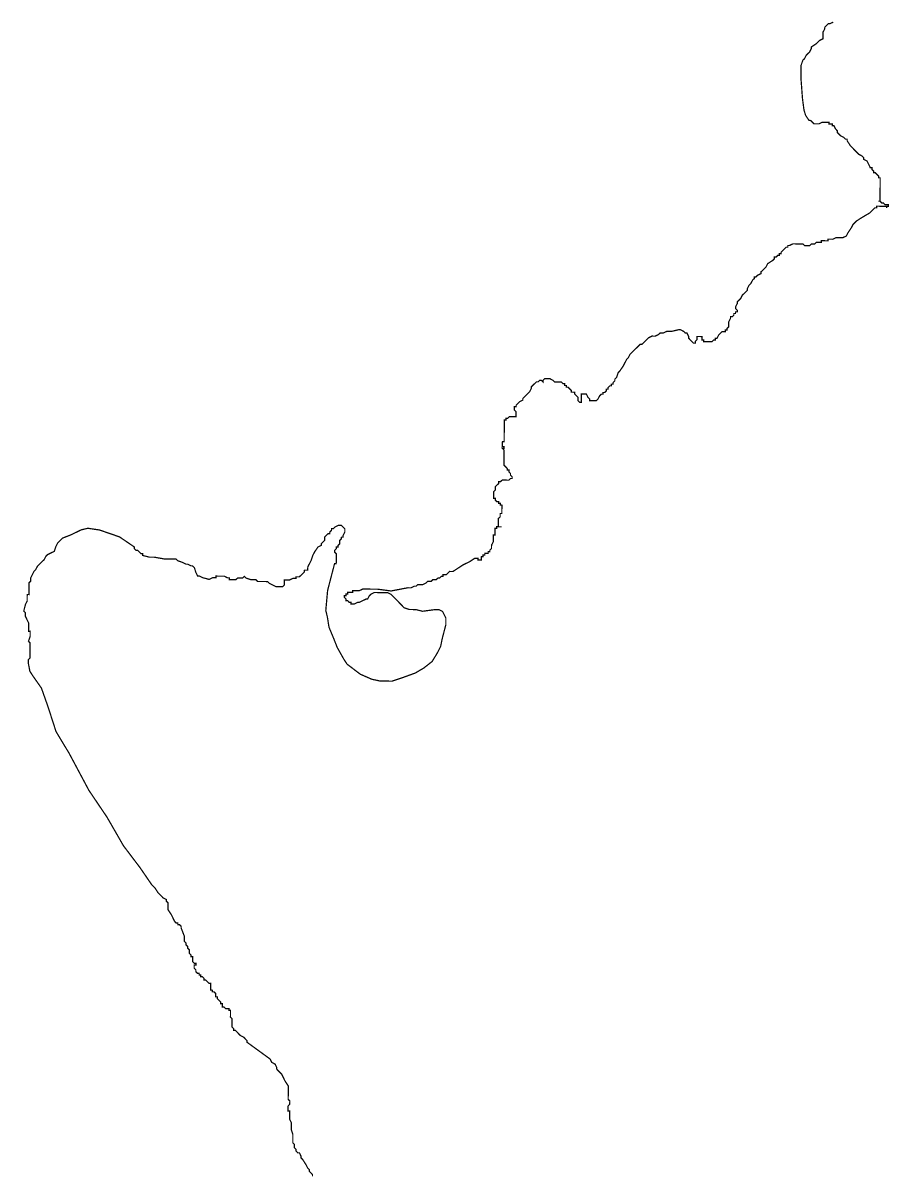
# Model space of a CAD drawing. Header units: metres. Extents: x 290190 to 339802, y 1811045 to 1991312.
# Drawn here: x 305396 to 307486, y 1924016 to 1926795 of the extents above; entities that cross this region are included whole.
import ezdxf

# ---------------------------------------------------------------- set-up
doc = ezdxf.new("R2010")
doc.units = ezdxf.units.M
doc.header["$MEASUREMENT"] = 0
doc.layers.add('HAZARDS LINE', color=1, linetype='Continuous')

msp = doc.modelspace()

# ---------------------------------------------------------------- linework, layer by layer
at = {"layer": 'HAZARDS LINE', "lineweight": 18}
msp.add_lwpolyline([(306095.1, 1924012.3, 3.02, 3.02, 0), (306095.1, 1924016.3, 3.02, 3.02, 0), (306091.1, 1924020.4, 3.02, 3.02, 0), (306087.1, 1924024.4, 3.02, 3.02, 0), (306087.2, 1924028.5, 3.02, 3.02, 0), (306083.2, 1924032.5, 3.02, 3.02, 0), (306079.2, 1924040.6, 3.02, 3.02, 0), (306071.3, 1924052.8, 3.02, 3.02, 0), (306067.3, 1924056.8, 3.02, 3.02, 0), (306067.3, 1924060.9, 3.02, 3.02, 0), (306063.4, 1924069, 3.02, 3.02, 0), (306059.3, 1924069, 3.02, 3.02, 0), (306055.3, 1924073.1, 3.02, 3.02, 0), (306055.4, 1924077.1, 3.02, 3.02, 0), (306051.4, 1924081.1, 3.02, 3.02, 0), (306051.4, 1924085.2, 3.02, 3.02, 0), (306051.5, 1924089.2, 3.02, 3.02, 0), (306047.5, 1924093.3, 3.02, 3.02, 0), (306047.5, 1924101.3, 3.02, 3.02, 0), (306047.6, 1924113.4, 3.02, 3.02, 0), (306043.7, 1924125.5, 3.02, 3.02, 0), (306043.8, 1924133.6, 3.02, 3.02, 0), (306043.9, 1924141.6, 3.02, 3.02, 0), (306039.9, 1924149.7, 3.02, 3.02, 0), (306039.9, 1924153.8, 3.02, 3.02, 0), (306040, 1924157.8, 3.02, 3.02, 0), (306040, 1924161.8, 3.02, 3.02, 0), (306040, 1924165.8, 3.02, 3.02, 0), (306040.1, 1924169.9, 3.02, 3.02, 0), (306036, 1924169.9, 3.02, 3.02, 0), (306036.1, 1924178, 3.02, 3.02, 0), (306036.2, 1924182, 3.02, 3.02, 0), (306040.2, 1924186, 3.02, 3.02, 0), (306040.2, 1924190, 3.02, 3.02, 0), (306040.3, 1924194, 3.02, 3.02, 0), (306036.3, 1924198.1, 3.02, 3.02, 0), (306036.4, 1924206.2, 3.02, 3.02, 0), (306036.5, 1924218.2, 3.02, 3.02, 0), (306036.6, 1924230.3, 3.02, 3.02, 0), (306028.6, 1924242.5, 3.02, 3.02, 0), (306020.7, 1924258.7, 3.02, 3.02, 0), (306008.7, 1924270.8, 3.02, 3.02, 0), (306008.8, 1924274.9, 3.02, 3.02, 0), (306004.8, 1924283, 3.02, 3.02, 0), (305996.8, 1924287.1, 3.02, 3.02, 0), (305992.8, 1924295.2, 3.02, 3.02, 0), (305936.8, 1924335.9, 3.02, 3.02, 0), (305936.8, 1924340, 3.02, 3.02, 0), (305932.8, 1924344, 3.02, 3.02, 0), (305928.8, 1924348.1, 3.02, 3.02, 0), (305920.8, 1924352.2, 3.02, 3.02, 0), (305916.8, 1924356.2, 3.02, 3.02, 0), (305912.8, 1924360.3, 3.02, 3.02, 0), (305908.8, 1924364.4, 3.02, 3.02, 0), (305904.8, 1924364.4, 3.02, 3.02, 0), (305904.9, 1924368.4, 3.02, 3.02, 0), (305900.9, 1924372.5, 3.02, 3.02, 0), (305900.9, 1924376.5, 3.02, 3.02, 0), (305900.9, 1924380.5, 3.02, 3.02, 0), (305901, 1924392.6, 3.02, 3.02, 0), (305897, 1924396.7, 3.02, 3.02, 0), (305897.1, 1924404.7, 3.02, 3.02, 0), (305897.2, 1924408.8, 3.02, 3.02, 0), (305897.2, 1924412.8, 3.02, 3.02, 0), (305893.2, 1924412.8, 3.02, 3.02, 0), (305893.2, 1924416.9, 3.02, 3.02, 0), (305889.2, 1924416.9, 3.02, 3.02, 0), (305885.1, 1924416.9, 3.02, 3.02, 0), (305881.1, 1924421, 3.02, 3.02, 0), (305877.1, 1924421, 3.02, 3.02, 0), (305877.2, 1924425.1, 3.02, 3.02, 0), (305877.2, 1924429.1, 3.02, 3.02, 0), (305873.2, 1924429.1, 3.02, 3.02, 0), (305873.2, 1924433.2, 3.02, 3.02, 0), (305869.2, 1924437.2, 3.02, 3.02, 0), (305865.2, 1924441.3, 3.02, 3.02, 0), (305865.2, 1924445.3, 3.02, 3.02, 0), (305861.2, 1924445.3, 3.02, 3.02, 0), (305861.3, 1924449.4, 3.02, 3.02, 0), (305861.3, 1924453.4, 3.02, 3.02, 0), (305857.3, 1924457.5, 3.02, 3.02, 0), (305853.3, 1924457.5, 3.02, 3.02, 0), (305853.3, 1924461.5, 3.02, 3.02, 0), (305849.3, 1924461.6, 3.02, 3.02, 0), (305849.3, 1924465.6, 3.02, 3.02, 0), (305849.3, 1924469.6, 3.02, 3.02, 0), (305849.4, 1924473.6, 3.02, 3.02, 0), (305849.4, 1924477.7, 3.02, 3.02, 0), (305845.4, 1924477.7, 3.02, 3.02, 0), (305841.4, 1924481.8, 3.02, 3.02, 0), (305837.4, 1924485.8, 3.02, 3.02, 0), (305833.4, 1924485.9, 3.02, 3.02, 0), (305833.4, 1924489.9, 3.02, 3.02, 0), (305829.4, 1924494, 3.02, 3.02, 0), (305825.4, 1924494, 3.02, 3.02, 0), (305825.4, 1924498, 3.02, 3.02, 0), (305821.4, 1924498.1, 3.02, 3.02, 0), (305821.4, 1924502.1, 3.02, 3.02, 0), (305817.4, 1924502.1, 3.02, 3.02, 0), (305813.4, 1924506.2, 3.02, 3.02, 0), (305813.5, 1924510.2, 3.02, 3.02, 0), (305809.5, 1924514.3, 3.02, 3.02, 0), (305809.5, 1924518.3, 3.02, 3.02, 0), (305809.5, 1924522.3, 3.02, 3.02, 0), (305813.6, 1924522.3, 3.02, 3.02, 0), (305813.6, 1924526.3, 3.02, 3.02, 0), (305809.6, 1924526.4, 3.02, 3.02, 0), (305805.6, 1924530.4, 3.02, 3.02, 0), (305805.6, 1924534.4, 3.02, 3.02, 0), (305805.6, 1924538.5, 3.02, 3.02, 0), (305805.7, 1924542.5, 3.02, 3.02, 0), (305801.6, 1924542.5, 3.02, 3.02, 0), (305801.7, 1924546.6, 3.02, 3.02, 0), (305797.7, 1924550.6, 3.02, 3.02, 0), (305797.7, 1924554.7, 3.02, 3.02, 0), (305797.8, 1924558.7, 3.02, 3.02, 0), (305793.8, 1924562.7, 3.02, 3.02, 0), (305793.8, 1924566.8, 3.02, 3.02, 0), (305789.8, 1924570.8, 3.02, 3.02, 0), (305789.8, 1924574.9, 3.02, 3.02, 0), (305785.9, 1924578.9, 3.02, 3.02, 0), (305785.9, 1924583, 3.02, 3.02, 0), (305785.9, 1924587, 3.02, 3.02, 0), (305786, 1924591, 3.02, 3.02, 0), (305778.1, 1924611.2, 3.02, 3.02, 0), (305778.1, 1924615.3, 3.02, 3.02, 0), (305774.1, 1924619.3, 3.02, 3.02, 0), (305770.1, 1924619.3, 3.02, 3.02, 0), (305770.1, 1924623.4, 3.02, 3.02, 0), (305766.1, 1924623.4, 3.02, 3.02, 0), (305762.1, 1924627.5, 3.02, 3.02, 0), (305758.2, 1924635.6, 3.02, 3.02, 0), (305754.2, 1924643.7, 3.02, 3.02, 0), (305746.2, 1924655.8, 3.02, 3.02, 0), (305746.3, 1924659.8, 3.02, 3.02, 0), (305746.3, 1924663.9, 3.02, 3.02, 0), (305746.3, 1924667.9, 3.02, 3.02, 0), (305746.4, 1924671.9, 3.02, 3.02, 0), (305742.4, 1924676, 3.02, 3.02, 0), (305742.4, 1924680, 3.02, 3.02, 0), (305734.4, 1924684.1, 3.02, 3.02, 0), (305730.4, 1924688.2, 3.02, 3.02, 0), (305726.4, 1924692.2, 3.02, 3.02, 0), (305722.4, 1924696.3, 3.02, 3.02, 0), (305714.5, 1924708.5, 3.02, 3.02, 0), (305706.5, 1924716.6, 3.02, 3.02, 0), (305678.7, 1924757.1, 3.02, 3.02, 0), (305638.8, 1924809.8, 3.02, 3.02, 0), (305599.2, 1924878.6, 3.02, 3.02, 0), (305555.4, 1924943.5, 3.02, 3.02, 0), (305507.9, 1925032.5, 3.02, 3.02, 0), (305476.1, 1925085.2, 3.02, 3.02, 0), (305456.5, 1925145.7, 3.02, 3.02, 0), (305440.8, 1925190.2, 3.02, 3.02, 0), (305420.9, 1925218.6, 3.02, 3.02, 0), (305412.9, 1925230.7, 3.02, 3.02, 0), (305409.1, 1925250.9, 3.02, 3.02, 0), (305409.1, 1925254.9, 3.02, 3.02, 0), (305409.1, 1925258.9, 3.02, 3.02, 0), (305413.2, 1925262.9, 3.02, 3.02, 0), (305413.2, 1925267, 3.02, 3.02, 0), (305413.3, 1925271, 3.02, 3.02, 0), (305413.3, 1925275, 3.02, 3.02, 0), (305413.4, 1925287.1, 3.02, 3.02, 0), (305413.5, 1925299.2, 3.02, 3.02, 0), (305409.5, 1925303.3, 3.02, 3.02, 0), (305413.6, 1925315.3, 3.02, 3.02, 0), (305413.7, 1925327.4, 3.02, 3.02, 0), (305409.7, 1925327.4, 3.02, 3.02, 0), (305409.8, 1925339.5, 3.02, 3.02, 0), (305409.9, 1925347.6, 3.02, 3.02, 0), (305405.9, 1925355.7, 3.02, 3.02, 0), (305402, 1925363.7, 3.02, 3.02, 0), (305402.1, 1925371.8, 3.02, 3.02, 0), (305398.1, 1925375.9, 3.02, 3.02, 0), (305402.2, 1925391.9, 3.02, 3.02, 0), (305406.3, 1925400, 3.02, 3.02, 0), (305406.4, 1925408, 3.02, 3.02, 0), (305406.5, 1925416.1, 3.02, 3.02, 0), (305410.5, 1925416, 3.02, 3.02, 0), (305410.5, 1925420.1, 3.02, 3.02, 0), (305410.6, 1925424.1, 3.02, 3.02, 0), (305410.6, 1925428.1, 3.02, 3.02, 0), (305410.7, 1925436.2, 3.02, 3.02, 0), (305410.7, 1925440.2, 3.02, 3.02, 0), (305410.7, 1925444.2, 3.02, 3.02, 0), (305414.8, 1925448.2, 3.02, 3.02, 0), (305414.8, 1925452.3, 3.02, 3.02, 0), (305414.9, 1925456.3, 3.02, 3.02, 0), (305419, 1925464.3, 3.02, 3.02, 0), (305423.1, 1925472.3, 3.02, 3.02, 0), (305427.1, 1925476.3, 3.02, 3.02, 0), (305431.2, 1925484.3, 3.02, 3.02, 0), (305435.3, 1925488.3, 3.02, 3.02, 0), (305439.3, 1925492.3, 3.02, 3.02, 0), (305443.4, 1925496.3, 3.02, 3.02, 0), (305447.5, 1925500.3, 3.02, 3.02, 0), (305451.6, 1925508.3, 3.02, 3.02, 0), (305455.6, 1925512.3, 3.02, 3.02, 0), (305463.7, 1925516.3, 3.02, 3.02, 0), (305471.8, 1925520.2, 3.02, 3.02, 0), (305475.9, 1925532.3, 3.02, 3.02, 0), (305480, 1925540.3, 3.02, 3.02, 0), (305492.2, 1925552.3, 3.02, 3.02, 0), (305512.4, 1925560.2, 3.02, 3.02, 0), (305536.7, 1925572, 3.02, 3.02, 0), (305552.8, 1925575.9, 3.02, 3.02, 0), (305581, 1925571.7, 3.02, 3.02, 0), (305605.1, 1925563.4, 3.02, 3.02, 0), (305629.2, 1925555.1, 3.02, 3.02, 0), (305665.2, 1925530.6, 3.02, 3.02, 0), (305665.2, 1925526.6, 3.02, 3.02, 0), (305669.2, 1925522.6, 3.02, 3.02, 0), (305673.2, 1925522.5, 3.02, 3.02, 0), (305681.2, 1925514.4, 3.02, 3.02, 0), (305685.2, 1925514.4, 3.02, 3.02, 0), (305685.2, 1925510.3, 3.02, 3.02, 0), (305701.3, 1925506.2, 3.02, 3.02, 0), (305705.3, 1925506.1, 3.02, 3.02, 0), (305713.3, 1925506.1, 3.02, 3.02, 0), (305737.5, 1925501.8, 3.02, 3.02, 0), (305745.5, 1925501.8, 3.02, 3.02, 0), (305757.6, 1925501.6, 3.02, 3.02, 0), (305761.6, 1925501.6, 3.02, 3.02, 0), (305765.7, 1925501.6, 3.02, 3.02, 0), (305769.7, 1925497.5, 3.02, 3.02, 0), (305781.7, 1925493.4, 3.02, 3.02, 0), (305789.7, 1925489.3, 3.02, 3.02, 0), (305793.7, 1925489.3, 3.02, 3.02, 0), (305801.8, 1925485.2, 3.02, 3.02, 0), (305805.8, 1925485.1, 3.02, 3.02, 0), (305809.8, 1925481.1, 3.02, 3.02, 0), (305813.7, 1925468.9, 3.02, 3.02, 0), (305817.7, 1925460.8, 3.02, 3.02, 0), (305821.7, 1925460.8, 3.02, 3.02, 0), (305829.7, 1925456.7, 3.02, 3.02, 0), (305845.8, 1925452.5, 3.02, 3.02, 0), (305853.9, 1925456.5, 3.02, 3.02, 0), (305861.9, 1925456.4, 3.02, 3.02, 0), (305862, 1925460.5, 3.02, 3.02, 0), (305866, 1925460.4, 3.02, 3.02, 0), (305870, 1925460.4, 3.02, 3.02, 0), (305874.1, 1925460.4, 3.02, 3.02, 0), (305878.1, 1925460.3, 3.02, 3.02, 0), (305882.1, 1925460.3, 3.02, 3.02, 0), (305890.1, 1925456.2, 3.02, 3.02, 0), (305894.2, 1925456.2, 3.02, 3.02, 0), (305894.1, 1925452.1, 3.02, 3.02, 0), (305906.2, 1925452, 3.02, 3.02, 0), (305910.2, 1925452, 3.02, 3.02, 0), (305914.3, 1925456, 3.02, 3.02, 0), (305918.3, 1925455.9, 3.02, 3.02, 0), (305922.3, 1925455.9, 3.02, 3.02, 0), (305926.4, 1925455.9, 3.02, 3.02, 0), (305930.4, 1925459.9, 3.02, 3.02, 0), (305934.4, 1925455.8, 3.02, 3.02, 0), (305946.5, 1925451.7, 3.02, 3.02, 0), (305950.5, 1925451.6, 3.02, 3.02, 0), (305954.5, 1925451.6, 3.02, 3.02, 0), (305958.6, 1925451.6, 3.02, 3.02, 0), (305962.5, 1925447.5, 3.02, 3.02, 0), (305966.6, 1925447.5, 3.02, 3.02, 0), (305970.6, 1925447.4, 3.02, 3.02, 0), (305974.6, 1925447.4, 3.02, 3.02, 0), (305978.7, 1925447.4, 3.02, 3.02, 0), (305986.7, 1925447.3, 3.02, 3.02, 0), (305990.7, 1925443.2, 3.02, 3.02, 0), (305998.7, 1925439.1, 3.02, 3.02, 0), (306006.7, 1925435, 3.02, 3.02, 0), (306014.8, 1925435, 3.02, 3.02, 0), (306018.8, 1925434.9, 3.02, 3.02, 0), (306022.9, 1925434.9, 3.02, 3.02, 0), (306026.9, 1925438.9, 3.02, 3.02, 0), (306027, 1925442.9, 3.02, 3.02, 0), (306027, 1925446.9, 3.02, 3.02, 0), (306027, 1925451, 3.02, 3.02, 0), (306031, 1925450.9, 3.02, 3.02, 0), (306035.1, 1925450.9, 3.02, 3.02, 0), (306039.1, 1925450.9, 3.02, 3.02, 0), (306047.2, 1925454.8, 3.02, 3.02, 0), (306051.2, 1925454.8, 3.02, 3.02, 0), (306055.2, 1925454.8, 3.02, 3.02, 0), (306055.3, 1925458.8, 3.02, 3.02, 0), (306059.3, 1925458.8, 3.02, 3.02, 0), (306063.3, 1925458.7, 3.02, 3.02, 0), (306067.4, 1925462.7, 3.02, 3.02, 0), (306071.5, 1925466.7, 3.02, 3.02, 0), (306075.5, 1925470.7, 3.02, 3.02, 0), (306075.6, 1925474.7, 3.02, 3.02, 0), (306079.6, 1925474.7, 3.02, 3.02, 0), (306083.6, 1925474.7, 3.02, 3.02, 0), (306083.6, 1925478.7, 3.02, 3.02, 0), (306083.7, 1925482.7, 3.02, 3.02, 0), (306087.8, 1925490.7, 3.02, 3.02, 0), (306091.9, 1925498.8, 3.02, 3.02, 0), (306096, 1925510.8, 3.02, 3.02, 0), (306100.1, 1925518.8, 3.02, 3.02, 0), (306108.3, 1925530.8, 3.02, 3.02, 0), (306116.4, 1925534.8, 3.02, 3.02, 0), (306116.4, 1925538.8, 3.02, 3.02, 0), (306120.5, 1925542.8, 3.02, 3.02, 0), (306124.5, 1925546.8, 3.02, 3.02, 0), (306124.6, 1925554.9, 3.02, 3.02, 0), (306128.6, 1925558.9, 3.02, 3.02, 0), (306132.7, 1925562.8, 3.02, 3.02, 0), (306136.7, 1925562.8, 3.02, 3.02, 0), (306136.8, 1925566.8, 3.02, 3.02, 0), (306140.8, 1925570.8, 3.02, 3.02, 0), (306140.9, 1925574.9, 3.02, 3.02, 0), (306144.9, 1925574.8, 3.02, 3.02, 0), (306149, 1925578.8, 3.02, 3.02, 0), (306157, 1925582.8, 3.02, 3.02, 0), (306161.1, 1925582.7, 3.02, 3.02, 0), (306165.1, 1925582.7, 3.02, 3.02, 0), (306169.1, 1925578.6, 3.02, 3.02, 0), (306173.1, 1925574.6, 3.02, 3.02, 0), (306173.1, 1925570.6, 3.02, 3.02, 0), (306173, 1925566.5, 3.02, 3.02, 0), (306168.9, 1925558.5, 3.02, 3.02, 0), (306168.9, 1925554.5, 3.02, 3.02, 0), (306164.9, 1925554.5, 3.02, 3.02, 0), (306164.8, 1925550.5, 3.02, 3.02, 0), (306160.8, 1925546.5, 3.02, 3.02, 0), (306160.7, 1925542.5, 3.02, 3.02, 0), (306160.7, 1925538.4, 3.02, 3.02, 0), (306156.6, 1925534.4, 3.02, 3.02, 0), (306156.6, 1925530.4, 3.02, 3.02, 0), (306152.6, 1925530.5, 3.02, 3.02, 0), (306152.5, 1925526.4, 3.02, 3.02, 0), (306148.5, 1925522.4, 3.02, 3.02, 0), (306148.4, 1925518.4, 3.02, 3.02, 0), (306152.4, 1925514.3, 3.02, 3.02, 0), (306152.4, 1925510.3, 3.02, 3.02, 0), (306152.3, 1925502.3, 3.02, 3.02, 0), (306152.3, 1925498.2, 3.02, 3.02, 0), (306152.3, 1925494.2, 3.02, 3.02, 0), (306152.2, 1925490.2, 3.02, 3.02, 0), (306148.2, 1925490.2, 3.02, 3.02, 0), (306131.5, 1925425.9, 3.02, 3.02, 0), (306127.1, 1925377.6, 3.02, 3.02, 0), (306131, 1925361.5, 3.02, 3.02, 0), (306134.8, 1925337.2, 3.02, 3.02, 0), (306146.6, 1925308.9, 3.02, 3.02, 0), (306154.5, 1925288.7, 3.02, 3.02, 0), (306170.4, 1925260.4, 3.02, 3.02, 0), (306178.3, 1925248.2, 3.02, 3.02, 0), (306210.3, 1925223.8, 3.02, 3.02, 0), (306238.4, 1925211.5, 3.02, 3.02, 0), (306258.5, 1925207.3, 3.02, 3.02, 0), (306286.7, 1925207, 3.02, 3.02, 0), (306310.9, 1925214.9, 3.02, 3.02, 0), (306343.3, 1925226.7, 3.02, 3.02, 0), (306363.5, 1925238.6, 3.02, 3.02, 0), (306383.8, 1925254.5, 3.02, 3.02, 0), (306396, 1925274.6, 3.02, 3.02, 0), (306404.2, 1925290.6, 3.02, 3.02, 0), (306408.4, 1925310.7, 3.02, 3.02, 0), (306412.6, 1925326.8, 3.02, 3.02, 0), (306416.8, 1925342.9, 3.02, 3.02, 0), (306416.9, 1925359, 3.02, 3.02, 0), (306409, 1925375.2, 3.02, 3.02, 0), (306401, 1925379.2, 3.02, 3.02, 0), (306388.9, 1925379.4, 3.02, 3.02, 0), (306360.7, 1925375.6, 3.02, 3.02, 0), (306344.6, 1925379.7, 3.02, 3.02, 0), (306328.5, 1925379.9, 3.02, 3.02, 0), (306316.4, 1925384, 3.02, 3.02, 0), (306308.4, 1925392.1, 3.02, 3.02, 0), (306300.5, 1925400.3, 3.02, 3.02, 0), (306292.5, 1925408.4, 3.02, 3.02, 0), (306284.5, 1925416.5, 3.02, 3.02, 0), (306276.5, 1925420.6, 3.02, 3.02, 0), (306252.3, 1925420.8, 3.02, 3.02, 0), (306244.3, 1925420.9, 3.02, 3.02, 0), (306236.2, 1925416.9, 3.02, 3.02, 0), (306232.1, 1925412.9, 3.02, 3.02, 0), (306228, 1925404.9, 3.02, 3.02, 0), (306224, 1925405, 3.02, 3.02, 0), (306215.9, 1925401, 3.02, 3.02, 0), (306207.8, 1925397, 3.02, 3.02, 0), (306203.8, 1925397.1, 3.02, 3.02, 0), (306195.7, 1925393.1, 3.02, 3.02, 0), (306191.7, 1925393.1, 3.02, 3.02, 0), (306187.6, 1925393.2, 3.02, 3.02, 0), (306187.7, 1925397.2, 3.02, 3.02, 0), (306183.6, 1925397.2, 3.02, 3.02, 0), (306179.6, 1925401.3, 3.02, 3.02, 0), (306175.6, 1925401.3, 3.02, 3.02, 0), (306175.6, 1925405.4, 3.02, 3.02, 0), (306171.7, 1925409.4, 3.02, 3.02, 0), (306171.7, 1925413.5, 3.02, 3.02, 0), (306175.7, 1925413.4, 3.02, 3.02, 0), (306175.8, 1925417.5, 3.02, 3.02, 0), (306179.8, 1925417.4, 3.02, 3.02, 0), (306179.8, 1925421.5, 3.02, 3.02, 0), (306183.8, 1925421.4, 3.02, 3.02, 0), (306187.9, 1925421.4, 3.02, 3.02, 0), (306191.9, 1925421.3, 3.02, 3.02, 0), (306191.9, 1925425.4, 3.02, 3.02, 0), (306196, 1925425.3, 3.02, 3.02, 0), (306200, 1925425.3, 3.02, 3.02, 0), (306204, 1925425.3, 3.02, 3.02, 0), (306208, 1925425.2, 3.02, 3.02, 0), (306216.1, 1925429.2, 3.02, 3.02, 0), (306220.2, 1925429.2, 3.02, 3.02, 0), (306224.2, 1925429.1, 3.02, 3.02, 0), (306228.2, 1925429.1, 3.02, 3.02, 0), (306232.2, 1925429.1, 3.02, 3.02, 0), (306236.3, 1925429, 3.02, 3.02, 0), (306252.4, 1925428.9, 3.02, 3.02, 0), (306284.6, 1925424.6, 3.02, 3.02, 0), (306324.9, 1925432.3, 3.02, 3.02, 0), (306328.9, 1925432.2, 3.02, 3.02, 0), (306333, 1925432.2, 3.02, 3.02, 0), (306341, 1925436.2, 3.02, 3.02, 0), (306345.1, 1925436.1, 3.02, 3.02, 0), (306349.1, 1925440.1, 3.02, 3.02, 0), (306353.2, 1925440.1, 3.02, 3.02, 0), (306357.2, 1925440.1, 3.02, 3.02, 0), (306361.2, 1925440, 3.02, 3.02, 0), (306369.3, 1925444, 3.02, 3.02, 0), (306373.4, 1925448, 3.02, 3.02, 0), (306381.4, 1925447.9, 3.02, 3.02, 0), (306385.5, 1925451.9, 3.02, 3.02, 0), (306389.5, 1925451.9, 3.02, 3.02, 0), (306393.5, 1925451.8, 3.02, 3.02, 0), (306397.6, 1925455.8, 3.02, 3.02, 0), (306401.6, 1925455.8, 3.02, 3.02, 0), (306405.7, 1925459.8, 3.02, 3.02, 0), (306409.7, 1925459.7, 3.02, 3.02, 0), (306409.8, 1925463.8, 3.02, 3.02, 0), (306417.8, 1925463.7, 3.02, 3.02, 0), (306421.9, 1925467.7, 3.02, 3.02, 0), (306425.9, 1925471.7, 3.02, 3.02, 0), (306430, 1925471.6, 3.02, 3.02, 0), (306434, 1925471.6, 3.02, 3.02, 0), (306458.3, 1925487.5, 3.02, 3.02, 0), (306474.5, 1925495.4, 3.02, 3.02, 0), (306486.6, 1925503.4, 3.02, 3.02, 0), (306490.7, 1925503.3, 3.02, 3.02, 0), (306494.7, 1925503.3, 3.02, 3.02, 0), (306494.6, 1925499.3, 3.02, 3.02, 0), (306498.7, 1925499.3, 3.02, 3.02, 0), (306502.7, 1925499.2, 3.02, 3.02, 0), (306502.7, 1925503.2, 3.02, 3.02, 0), (306502.8, 1925507.3, 3.02, 3.02, 0), (306506.8, 1925507.2, 3.02, 3.02, 0), (306506.8, 1925511.3, 3.02, 3.02, 0), (306510.9, 1925511.2, 3.02, 3.02, 0), (306510.9, 1925515.3, 3.02, 3.02, 0), (306514.9, 1925515.2, 3.02, 3.02, 0), (306518.9, 1925515.2, 3.02, 3.02, 0), (306519, 1925519.2, 3.02, 3.02, 0), (306523, 1925519.2, 3.02, 3.02, 0), (306523, 1925523.2, 3.02, 3.02, 0), (306527.1, 1925527.2, 3.02, 3.02, 0), (306527.1, 1925531.2, 3.02, 3.02, 0), (306527.2, 1925535.3, 3.02, 3.02, 0), (306531.3, 1925543.3, 3.02, 3.02, 0), (306531.3, 1925547.3, 3.02, 3.02, 0), (306531.4, 1925555.4, 3.02, 3.02, 0), (306531.4, 1925559.4, 3.02, 3.02, 0), (306535.4, 1925559.4, 3.02, 3.02, 0), (306535.5, 1925567.4, 3.02, 3.02, 0), (306535.5, 1925571.4, 3.02, 3.02, 0), (306535.6, 1925575.5, 3.02, 3.02, 0), (306539.6, 1925575.4, 3.02, 3.02, 0), (306539.6, 1925579.5, 3.02, 3.02, 0), (306543.7, 1925579.4, 3.02, 3.02, 0), (306547.7, 1925579.4, 3.02, 3.02, 0), (306551.7, 1925579.4, 3.02, 3.02, 0), (306547.7, 1925579.4, 3.02, 3.02, 0), (306543.7, 1925579.4, 3.02, 3.02, 0), (306543.7, 1925583.5, 3.02, 3.02, 0), (306543.7, 1925587.5, 3.02, 3.02, 0), (306543.8, 1925591.5, 3.02, 3.02, 0), (306543.8, 1925595.5, 3.02, 3.02, 0), (306543.8, 1925599.6, 3.02, 3.02, 0), (306547.9, 1925603.6, 3.02, 3.02, 0), (306548, 1925611.6, 3.02, 3.02, 0), (306552, 1925611.6, 3.02, 3.02, 0), (306552, 1925615.6, 3.02, 3.02, 0), (306552.1, 1925623.7, 3.02, 3.02, 0), (306552.1, 1925627.7, 3.02, 3.02, 0), (306552.2, 1925631.7, 3.02, 3.02, 0), (306548.2, 1925631.8, 3.02, 3.02, 0), (306548.2, 1925635.8, 3.02, 3.02, 0), (306544.2, 1925635.8, 3.02, 3.02, 0), (306544.2, 1925639.8, 3.02, 3.02, 0), (306540.2, 1925639.9, 3.02, 3.02, 0), (306536.2, 1925643.9, 3.02, 3.02, 0), (306536.2, 1925648, 3.02, 3.02, 0), (306532.2, 1925648, 3.02, 3.02, 0), (306532.2, 1925652, 3.02, 3.02, 0), (306532.3, 1925656.1, 3.02, 3.02, 0), (306532.3, 1925660.1, 3.02, 3.02, 0), (306532.3, 1925664.1, 3.02, 3.02, 0), (306536.4, 1925668.1, 3.02, 3.02, 0), (306536.4, 1925672.1, 3.02, 3.02, 0), (306536.5, 1925676.2, 3.02, 3.02, 0), (306540.5, 1925680.2, 3.02, 3.02, 0), (306544.6, 1925684.2, 3.02, 3.02, 0), (306544.6, 1925688.2, 3.02, 3.02, 0), (306548.6, 1925688.1, 3.02, 3.02, 0), (306552.7, 1925692.1, 3.02, 3.02, 0), (306556.7, 1925692.1, 3.02, 3.02, 0), (306560.8, 1925692.1, 3.02, 3.02, 0), (306564.8, 1925692, 3.02, 3.02, 0), (306568.8, 1925692, 3.02, 3.02, 0), (306572.9, 1925696, 3.02, 3.02, 0), (306576.9, 1925696, 3.02, 3.02, 0), (306576.9, 1925700, 3.02, 3.02, 0), (306572.9, 1925704, 3.02, 3.02, 0), (306573, 1925708.1, 3.02, 3.02, 0), (306569, 1925712.1, 3.02, 3.02, 0), (306569, 1925716.2, 3.02, 3.02, 0), (306565, 1925716.2, 3.02, 3.02, 0), (306565, 1925720.2, 3.02, 3.02, 0), (306561, 1925724.3, 3.02, 3.02, 0), (306557, 1925728.4, 3.02, 3.02, 0), (306557.1, 1925732.4, 3.02, 3.02, 0), (306557.1, 1925736.4, 3.02, 3.02, 0), (306557.2, 1925744.5, 3.02, 3.02, 0), (306557.2, 1925748.5, 3.02, 3.02, 0), (306557.3, 1925756.6, 3.02, 3.02, 0), (306557.4, 1925764.6, 3.02, 3.02, 0), (306553.4, 1925768.7, 3.02, 3.02, 0), (306557.4, 1925768.6, 3.02, 3.02, 0), (306557.4, 1925772.7, 3.02, 3.02, 0), (306553.4, 1925772.7, 3.02, 3.02, 0), (306553.4, 1925776.7, 3.02, 3.02, 0), (306553.5, 1925784.8, 3.02, 3.02, 0), (306557.5, 1925784.7, 3.02, 3.02, 0), (306557.6, 1925792.8, 3.02, 3.02, 0), (306557.6, 1925796.8, 3.02, 3.02, 0), (306557.7, 1925804.9, 3.02, 3.02, 0), (306557.8, 1925817, 3.02, 3.02, 0), (306557.9, 1925825, 3.02, 3.02, 0), (306557.9, 1925829.1, 3.02, 3.02, 0), (306558, 1925833.1, 3.02, 3.02, 0), (306558, 1925837.1, 3.02, 3.02, 0), (306562, 1925837.1, 3.02, 3.02, 0), (306562.1, 1925841.1, 3.02, 3.02, 0), (306566.1, 1925841.1, 3.02, 3.02, 0), (306570.1, 1925845.1, 3.02, 3.02, 0), (306574.2, 1925845, 3.02, 3.02, 0), (306578.2, 1925845, 3.02, 3.02, 0), (306582.2, 1925845, 3.02, 3.02, 0), (306586.3, 1925844.9, 3.02, 3.02, 0), (306586.3, 1925849, 3.02, 3.02, 0), (306586.3, 1925853, 3.02, 3.02, 0), (306586.4, 1925857, 3.02, 3.02, 0), (306582.4, 1925861.1, 3.02, 3.02, 0), (306582.4, 1925865.1, 3.02, 3.02, 0), (306582.4, 1925869.1, 3.02, 3.02, 0), (306586.5, 1925869.1, 3.02, 3.02, 0), (306586.5, 1925873.1, 3.02, 3.02, 0), (306590.6, 1925877.1, 3.02, 3.02, 0), (306594.6, 1925881.1, 3.02, 3.02, 0), (306602.7, 1925885.1, 3.02, 3.02, 0), (306602.7, 1925889.1, 3.02, 3.02, 0), (306610.9, 1925897.1, 3.02, 3.02, 0), (306614.9, 1925901.1, 3.02, 3.02, 0), (306619, 1925905.1, 3.02, 3.02, 0), (306623.1, 1925913.1, 3.02, 3.02, 0), (306623.1, 1925917.1, 3.02, 3.02, 0), (306627.2, 1925921.1, 3.02, 3.02, 0), (306631.3, 1925925.1, 3.02, 3.02, 0), (306635.3, 1925929.1, 3.02, 3.02, 0), (306639.3, 1925929.1, 3.02, 3.02, 0), (306643.4, 1925933, 3.02, 3.02, 0), (306647.4, 1925933, 3.02, 3.02, 0), (306651.4, 1925929, 3.02, 3.02, 0), (306651.5, 1925933, 3.02, 3.02, 0), (306655.5, 1925937, 3.02, 3.02, 0), (306659.5, 1925936.9, 3.02, 3.02, 0), (306663.6, 1925936.9, 3.02, 3.02, 0), (306667.6, 1925936.9, 3.02, 3.02, 0), (306675.6, 1925932.8, 3.02, 3.02, 0), (306679.6, 1925928.7, 3.02, 3.02, 0), (306687.7, 1925928.6, 3.02, 3.02, 0), (306695.7, 1925928.6, 3.02, 3.02, 0), (306699.7, 1925924.5, 3.02, 3.02, 0), (306703.7, 1925924.5, 3.02, 3.02, 0), (306703.7, 1925920.4, 3.02, 3.02, 0), (306707.7, 1925920.4, 3.02, 3.02, 0), (306707.7, 1925916.4, 3.02, 3.02, 0), (306711.7, 1925916.3, 3.02, 3.02, 0), (306715.7, 1925912.3, 3.02, 3.02, 0), (306719.7, 1925908.2, 3.02, 3.02, 0), (306719.7, 1925904.2, 3.02, 3.02, 0), (306723.7, 1925904.2, 3.02, 3.02, 0), (306727.7, 1925904.1, 3.02, 3.02, 0), (306727.7, 1925900.1, 3.02, 3.02, 0), (306731.7, 1925896, 3.02, 3.02, 0), (306735.7, 1925892, 3.02, 3.02, 0), (306735.6, 1925887.9, 3.02, 3.02, 0), (306735.6, 1925883.9, 3.02, 3.02, 0), (306739.6, 1925879.8, 3.02, 3.02, 0), (306743.6, 1925879.8, 3.02, 3.02, 0), (306743.7, 1925883.8, 3.02, 3.02, 0), (306743.7, 1925887.9, 3.02, 3.02, 0), (306743.7, 1925891.9, 3.02, 3.02, 0), (306743.8, 1925895.9, 3.02, 3.02, 0), (306743.8, 1925900, 3.02, 3.02, 0), (306747.8, 1925899.9, 3.02, 3.02, 0), (306751.9, 1925899.9, 3.02, 3.02, 0), (306755.9, 1925899.8, 3.02, 3.02, 0), (306759.8, 1925891.8, 3.02, 3.02, 0), (306763.8, 1925887.7, 3.02, 3.02, 0), (306763.8, 1925883.7, 3.02, 3.02, 0), (306771.9, 1925883.6, 3.02, 3.02, 0), (306775.9, 1925883.6, 3.02, 3.02, 0), (306779.9, 1925883.5, 3.02, 3.02, 0), (306784, 1925887.5, 3.02, 3.02, 0), (306788.1, 1925895.5, 3.02, 3.02, 0), (306792.1, 1925899.5, 3.02, 3.02, 0), (306796.2, 1925899.5, 3.02, 3.02, 0), (306796.2, 1925903.5, 3.02, 3.02, 0), (306800.2, 1925903.5, 3.02, 3.02, 0), (306804.3, 1925907.5, 3.02, 3.02, 0), (306804.3, 1925911.5, 3.02, 3.02, 0), (306808.3, 1925911.5, 3.02, 3.02, 0), (306808.4, 1925915.5, 3.02, 3.02, 0), (306812.4, 1925919.5, 3.02, 3.02, 0), (306816.5, 1925919.5, 3.02, 3.02, 0), (306816.5, 1925923.5, 3.02, 3.02, 0), (306820.5, 1925923.5, 3.02, 3.02, 0), (306820.6, 1925927.5, 3.02, 3.02, 0), (306824.6, 1925931.5, 3.02, 3.02, 0), (306824.7, 1925935.5, 3.02, 3.02, 0), (306828.7, 1925939.5, 3.02, 3.02, 0), (306832.9, 1925951.5, 3.02, 3.02, 0), (306836.9, 1925955.5, 3.02, 3.02, 0), (306845.1, 1925967.6, 3.02, 3.02, 0), (306853.3, 1925983.6, 3.02, 3.02, 0), (306857.3, 1925987.6, 3.02, 3.02, 0), (306861.4, 1925995.6, 3.02, 3.02, 0), (306865.5, 1925999.6, 3.02, 3.02, 0), (306873.6, 1926007.6, 3.02, 3.02, 0), (306877.7, 1926011.6, 3.02, 3.02, 0), (306881.7, 1926015.6, 3.02, 3.02, 0), (306885.8, 1926019.6, 3.02, 3.02, 0), (306889.8, 1926019.5, 3.02, 3.02, 0), (306893.9, 1926023.5, 3.02, 3.02, 0), (306898, 1926027.5, 3.02, 3.02, 0), (306906.1, 1926035.5, 3.02, 3.02, 0), (306914.2, 1926039.5, 3.02, 3.02, 0), (306922.2, 1926039.4, 3.02, 3.02, 0), (306930.3, 1926043.4, 3.02, 3.02, 0), (306934.4, 1926047.3, 3.02, 3.02, 0), (306942.4, 1926047.3, 3.02, 3.02, 0), (306950.5, 1926051.2, 3.02, 3.02, 0), (306962.6, 1926051.1, 3.02, 3.02, 0), (306978.8, 1926055, 3.02, 3.02, 0), (306982.8, 1926055, 3.02, 3.02, 0), (306990.8, 1926050.9, 3.02, 3.02, 0), (306994.8, 1926046.8, 3.02, 3.02, 0), (306998.8, 1926046.8, 3.02, 3.02, 0), (307002.8, 1926038.7, 3.02, 3.02, 0), (307002.7, 1926034.7, 3.02, 3.02, 0), (307006.7, 1926030.6, 3.02, 3.02, 0), (307010.7, 1926026.5, 3.02, 3.02, 0), (307014.7, 1926022.5, 3.02, 3.02, 0), (307018.7, 1926022.4, 3.02, 3.02, 0), (307018.8, 1926026.5, 3.02, 3.02, 0), (307022.8, 1926030.5, 3.02, 3.02, 0), (307022.9, 1926034.5, 3.02, 3.02, 0), (307022.9, 1926038.5, 3.02, 3.02, 0), (307026.9, 1926038.5, 3.02, 3.02, 0), (307031, 1926038.5, 3.02, 3.02, 0), (307035, 1926038.4, 3.02, 3.02, 0), (307034.9, 1926030.4, 3.02, 3.02, 0), (307039, 1926030.3, 3.02, 3.02, 0), (307038.9, 1926026.3, 3.02, 3.02, 0), (307042.9, 1926026.3, 3.02, 3.02, 0), (307047, 1926026.2, 3.02, 3.02, 0), (307051, 1926026.2, 3.02, 3.02, 0), (307059.1, 1926026.1, 3.02, 3.02, 0), (307063.1, 1926030.1, 3.02, 3.02, 0), (307067.1, 1926030.1, 3.02, 3.02, 0), (307067.2, 1926034.1, 3.02, 3.02, 0), (307071.2, 1926034.1, 3.02, 3.02, 0), (307075.3, 1926042.1, 3.02, 3.02, 0), (307079.4, 1926046.1, 3.02, 3.02, 0), (307083.4, 1926050.1, 3.02, 3.02, 0), (307087.5, 1926050, 3.02, 3.02, 0), (307091.5, 1926050, 3.02, 3.02, 0), (307091.5, 1926054, 3.02, 3.02, 0), (307095.5, 1926054, 3.02, 3.02, 0), (307095.6, 1926058, 3.02, 3.02, 0), (307099.6, 1926062, 3.02, 3.02, 0), (307099.7, 1926066.1, 3.02, 3.02, 0), (307099.7, 1926070.1, 3.02, 3.02, 0), (307099.7, 1926074.1, 3.02, 3.02, 0), (307103.8, 1926082.1, 3.02, 3.02, 0), (307103.9, 1926086.2, 3.02, 3.02, 0), (307107.9, 1926086.1, 3.02, 3.02, 0), (307112, 1926090.1, 3.02, 3.02, 0), (307112, 1926094.1, 3.02, 3.02, 0), (307116, 1926094.1, 3.02, 3.02, 0), (307116.1, 1926098.1, 3.02, 3.02, 0), (307120.1, 1926098.1, 3.02, 3.02, 0), (307120.1, 1926102.1, 3.02, 3.02, 0), (307116.1, 1926106.2, 3.02, 3.02, 0), (307116.2, 1926110.2, 3.02, 3.02, 0), (307120.3, 1926118.2, 3.02, 3.02, 0), (307120.3, 1926122.3, 3.02, 3.02, 0), (307124.4, 1926126.3, 3.02, 3.02, 0), (307128.4, 1926130.3, 3.02, 3.02, 0), (307132.5, 1926138.3, 3.02, 3.02, 0), (307136.6, 1926142.3, 3.02, 3.02, 0), (307140.7, 1926146.3, 3.02, 3.02, 0), (307144.7, 1926150.3, 3.02, 3.02, 0), (307144.7, 1926154.3, 3.02, 3.02, 0), (307148.8, 1926162.3, 3.02, 3.02, 0), (307152.9, 1926166.3, 3.02, 3.02, 0), (307157, 1926174.3, 3.02, 3.02, 0), (307161.1, 1926178.3, 3.02, 3.02, 0), (307161.1, 1926182.3, 3.02, 3.02, 0), (307165.1, 1926182.3, 3.02, 3.02, 0), (307169.2, 1926186.3, 3.02, 3.02, 0), (307177.3, 1926190.3, 3.02, 3.02, 0), (307177.3, 1926194.3, 3.02, 3.02, 0), (307181.4, 1926198.3, 3.02, 3.02, 0), (307185.4, 1926202.3, 3.02, 3.02, 0), (307189.5, 1926206.3, 3.02, 3.02, 0), (307193.6, 1926214.3, 3.02, 3.02, 0), (307205.8, 1926222.2, 3.02, 3.02, 0), (307209.8, 1926226.2, 3.02, 3.02, 0), (307209.8, 1926230.3, 3.02, 3.02, 0), (307213.9, 1926230.2, 3.02, 3.02, 0), (307217.9, 1926234.2, 3.02, 3.02, 0), (307222, 1926234.2, 3.02, 3.02, 0), (307222, 1926238.2, 3.02, 3.02, 0), (307226, 1926238.2, 3.02, 3.02, 0), (307226.1, 1926242.2, 3.02, 3.02, 0), (307234.2, 1926250.2, 3.02, 3.02, 0), (307238.3, 1926254.2, 3.02, 3.02, 0), (307242.3, 1926254.1, 3.02, 3.02, 0), (307242.3, 1926258.2, 3.02, 3.02, 0), (307246.3, 1926258.1, 3.02, 3.02, 0), (307254.4, 1926262.1, 3.02, 3.02, 0), (307258.5, 1926262.1, 3.02, 3.02, 0), (307262.5, 1926262, 3.02, 3.02, 0), (307266.5, 1926262, 3.02, 3.02, 0), (307274.6, 1926261.9, 3.02, 3.02, 0), (307278.6, 1926261.9, 3.02, 3.02, 0), (307282.6, 1926257.8, 3.02, 3.02, 0), (307286.6, 1926257.8, 3.02, 3.02, 0), (307290.6, 1926257.8, 3.02, 3.02, 0), (307294.7, 1926257.7, 3.02, 3.02, 0), (307298.7, 1926261.7, 3.02, 3.02, 0), (307302.8, 1926261.7, 3.02, 3.02, 0), (307306.8, 1926261.6, 3.02, 3.02, 0), (307310.8, 1926265.6, 3.02, 3.02, 0), (307314.9, 1926265.6, 3.02, 3.02, 0), (307318.9, 1926265.6, 3.02, 3.02, 0), (307322.9, 1926265.5, 3.02, 3.02, 0), (307323, 1926269.6, 3.02, 3.02, 0), (307327, 1926269.5, 3.02, 3.02, 0), (307331, 1926269.5, 3.02, 3.02, 0), (307339.1, 1926269.4, 3.02, 3.02, 0), (307339.1, 1926273.4, 3.02, 3.02, 0), (307343.1, 1926273.4, 3.02, 3.02, 0), (307347.2, 1926273.4, 3.02, 3.02, 0), (307351.2, 1926273.3, 3.02, 3.02, 0), (307359.3, 1926277.3, 3.02, 3.02, 0), (307371.4, 1926277.2, 3.02, 3.02, 0), (307375.4, 1926277.2, 3.02, 3.02, 0), (307383.5, 1926281.1, 3.02, 3.02, 0), (307387.6, 1926289.1, 3.02, 3.02, 0), (307395.7, 1926301.2, 3.02, 3.02, 0), (307399.8, 1926309.2, 3.02, 3.02, 0), (307408, 1926317.2, 3.02, 3.02, 0), (307420.1, 1926325.1, 3.02, 3.02, 0), (307440.4, 1926337, 3.02, 3.02, 0), (307452.5, 1926349, 3.02, 3.02, 0), (307456.6, 1926349, 3.02, 3.02, 0), (307456.6, 1926353, 3.02, 3.02, 0), (307460.6, 1926353, 3.02, 3.02, 0), (307464.7, 1926352.9, 3.02, 3.02, 0), (307468.7, 1926352.9, 3.02, 3.02, 0), (307476.7, 1926352.8, 3.02, 3.02, 0), (307480.8, 1926352.8, 3.02, 3.02, 0), (307480.7, 1926348.8, 3.02, 3.02, 0), (307480.8, 1926352.8, 3.02, 3.02, 0), (307484.8, 1926352.7, 3.02, 3.02, 0), (307484.8, 1926356.8, 3.02, 3.02, 0), (307480.8, 1926356.8, 3.02, 3.02, 0), (307476.8, 1926356.8, 3.02, 3.02, 0), (307472.8, 1926360.9, 3.02, 3.02, 0), (307468.8, 1926360.9, 3.02, 3.02, 0), (307464.8, 1926365, 3.02, 3.02, 0), (307460.7, 1926365, 3.02, 3.02, 0), (307464.8, 1926365, 3.02, 3.02, 0), (307464.8, 1926369, 3.02, 3.02, 0), (307464.8, 1926373.1, 3.02, 3.02, 0), (307464.9, 1926377.1, 3.02, 3.02, 0), (307464.9, 1926385.1, 3.02, 3.02, 0), (307465, 1926389.2, 3.02, 3.02, 0), (307465, 1926393.2, 3.02, 3.02, 0), (307465, 1926397.2, 3.02, 3.02, 0), (307465.1, 1926405.3, 3.02, 3.02, 0), (307465.1, 1926409.3, 3.02, 3.02, 0), (307465.2, 1926413.3, 3.02, 3.02, 0), (307465.2, 1926417.4, 3.02, 3.02, 0), (307465.2, 1926421.4, 3.02, 3.02, 0), (307461.2, 1926421.4, 3.02, 3.02, 0), (307461.3, 1926425.5, 3.02, 3.02, 0), (307457.3, 1926429.5, 3.02, 3.02, 0), (307453.3, 1926433.6, 3.02, 3.02, 0), (307449.2, 1926433.6, 3.02, 3.02, 0), (307449.3, 1926437.6, 3.02, 3.02, 0), (307445.3, 1926441.7, 3.02, 3.02, 0), (307445.3, 1926445.7, 3.02, 3.02, 0), (307441.3, 1926445.8, 3.02, 3.02, 0), (307437.3, 1926453.9, 3.02, 3.02, 0), (307433.4, 1926462, 3.02, 3.02, 0), (307425.4, 1926466.1, 3.02, 3.02, 0), (307425.4, 1926470.1, 3.02, 3.02, 0), (307421.4, 1926474.1, 3.02, 3.02, 0), (307413.4, 1926478.2, 3.02, 3.02, 0), (307409.4, 1926482.3, 3.02, 3.02, 0), (307401.4, 1926490.4, 3.02, 3.02, 0), (307397.4, 1926494.5, 3.02, 3.02, 0), (307393.4, 1926498.6, 3.02, 3.02, 0), (307385.5, 1926510.7, 3.02, 3.02, 0), (307385.5, 1926514.7, 3.02, 3.02, 0), (307381.5, 1926514.8, 3.02, 3.02, 0), (307377.5, 1926518.8, 3.02, 3.02, 0), (307369.5, 1926522.9, 3.02, 3.02, 0), (307365.5, 1926527, 3.02, 3.02, 0), (307361.5, 1926531.1, 3.02, 3.02, 0), (307361.5, 1926535.1, 3.02, 3.02, 0), (307357.5, 1926539.2, 3.02, 3.02, 0), (307353.6, 1926547.2, 3.02, 3.02, 0), (307349.5, 1926547.3, 3.02, 3.02, 0), (307349.6, 1926551.3, 3.02, 3.02, 0), (307345.5, 1926551.3, 3.02, 3.02, 0), (307341.5, 1926551.4, 3.02, 3.02, 0), (307341.6, 1926555.4, 3.02, 3.02, 0), (307337.5, 1926555.4, 3.02, 3.02, 0), (307333.5, 1926555.5, 3.02, 3.02, 0), (307325.4, 1926555.5, 3.02, 3.02, 0), (307317.4, 1926551.6, 3.02, 3.02, 0), (307313.3, 1926551.6, 3.02, 3.02, 0), (307309.3, 1926551.7, 3.02, 3.02, 0), (307305.3, 1926551.7, 3.02, 3.02, 0), (307301.3, 1926555.8, 3.02, 3.02, 0), (307297.3, 1926559.8, 3.02, 3.02, 0), (307293.3, 1926559.9, 3.02, 3.02, 0), (307285.3, 1926572, 3.02, 3.02, 0), (307281.4, 1926584.1, 3.02, 3.02, 0), (307277.6, 1926612.4, 3.02, 3.02, 0), (307274, 1926660.7, 3.02, 3.02, 0), (307274.3, 1926692.9, 3.02, 3.02, 0), (307278.4, 1926705, 3.02, 3.02, 0), (307282.5, 1926709, 3.02, 3.02, 0), (307286.6, 1926717, 3.02, 3.02, 0), (307294.7, 1926725, 3.02, 3.02, 0), (307298.8, 1926733, 3.02, 3.02, 0), (307298.8, 1926737, 3.02, 3.02, 0), (307311, 1926745, 3.02, 3.02, 0), (307319.1, 1926753, 3.02, 3.02, 0), (307327.2, 1926756.9, 3.02, 3.02, 0), (307327.2, 1926761, 3.02, 3.02, 0), (307327.3, 1926769, 3.02, 3.02, 0), (307327.3, 1926773.1, 3.02, 3.02, 0), (307331.4, 1926781.1, 3.02, 3.02, 0), (307331.5, 1926785.1, 3.02, 3.02, 0), (307335.5, 1926789.1, 3.02, 3.02, 0), (307339.6, 1926793.1, 3.02, 3.02, 0), (307343.6, 1926793.1, 3.02, 3.02, 0), (307351.7, 1926797, 3.02, 3.02, 0)], format="xyseb", dxfattribs=at)

doc.saveas('drawing.dxf')
